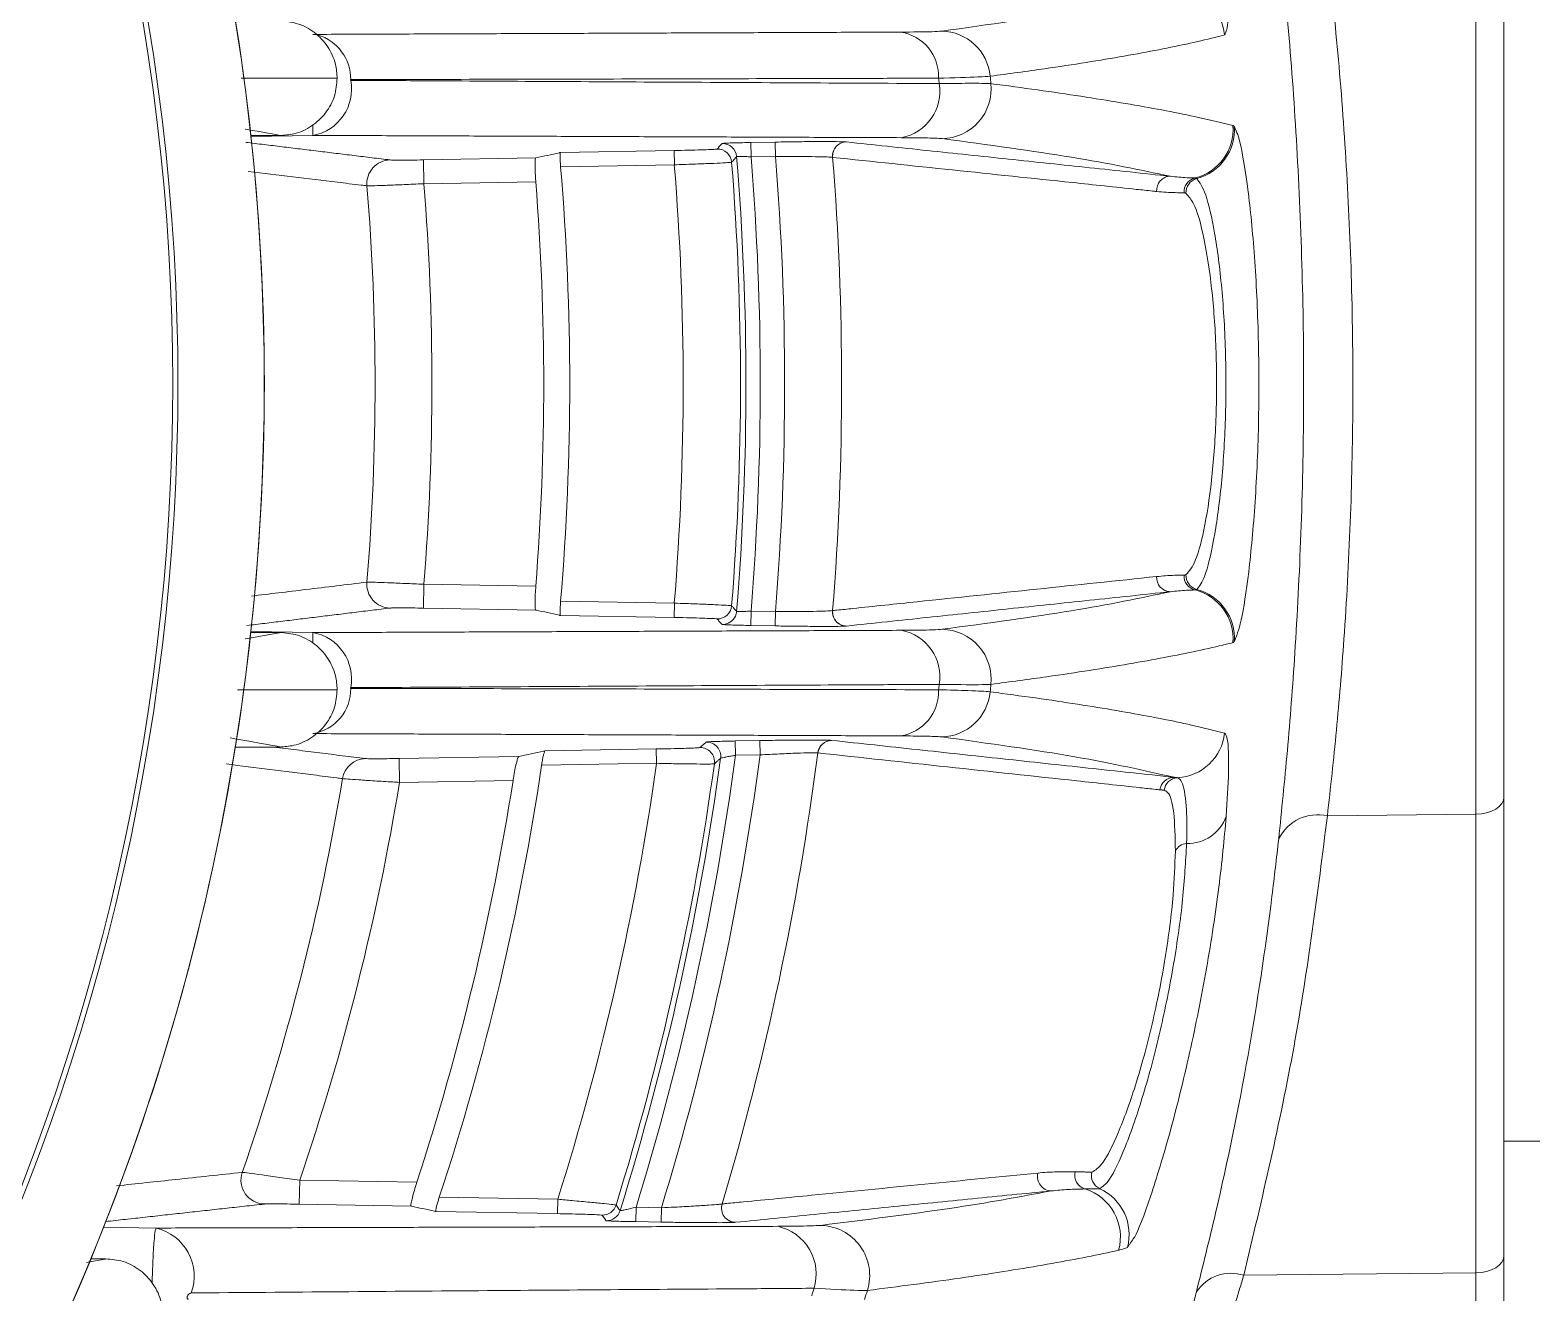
# Model space of a CAD drawing. Extents: x 11 to 120, y 2 to 94.
# Drawn here: x 116.169 to 117.741, y 39.568 to 40.889 of the extents above; entities that cross this region are included whole.
import ezdxf

# ---------------------------------------------------------------- set-up
doc = ezdxf.new("R2010")
doc.units = 0
doc.header["$MEASUREMENT"] = 0
doc.linetypes.add('SLD-Solid', pattern=[0])
doc.layers.add('OBJECT', color=7, linetype='CONTINUOUS')

msp = doc.modelspace()

# ---------------------------------------------------------------- linework, layer by layer
at = {"layer": 'OBJECT', "color": 7, "linetype": 'SLD-Solid', "lineweight": 15}
for p, q in [((117.7116, 48.6989), (117.7116, 40.8774)), ((117.6821, 40.0686), (117.6821, 40.9692)), ((117.7116, 40.8774), (117.7116, 40.1604)), ((116.4002, 40.7789), (116.4305, 40.7789)), ((116.4652, 40.7791), (116.4003, 40.778)), ((116.9234, 40.7716), (116.9489, 40.7721)), ((116.9492, 40.7571), (116.9489, 40.7721)), ((116.7243, 40.7612), (116.8431, 40.7633)), ((116.8434, 40.7483), (116.8431, 40.7633)), ((116.9236, 40.7567), (116.9234, 40.7716)), ((116.9492, 40.7571), (116.9236, 40.7567)), ((117.009, 40.7561), (117.009, 40.7561)), ((116.5808, 40.7534), (116.6985, 40.7555)), ((116.5812, 40.7285), (116.5808, 40.7534)), ((116.8434, 40.7483), (116.7243, 40.7462)), ((116.6984, 40.7305), (116.5812, 40.7285)), ((116.5812, 40.3094), (116.5808, 40.2844)), ((116.5812, 40.3094), (116.6984, 40.3073)), ((116.7243, 40.2916), (116.8434, 40.2895)), ((116.8431, 40.2745), (116.8434, 40.2895)), ((116.6985, 40.2823), (116.5808, 40.2844)), ((116.8431, 40.2745), (116.7243, 40.2766)), ((116.9234, 40.2662), (116.9236, 40.2812)), ((116.9236, 40.2812), (116.9492, 40.2807)), ((116.9489, 40.2657), (116.9492, 40.2807)), ((117.009, 40.2817), (117.009, 40.2817)), ((116.4001, 40.2589), (116.4305, 40.2589)), ((116.4652, 40.2587), (116.4002, 40.2598)), ((116.9489, 40.2657), (116.9234, 40.2662)), ((117.7116, 40.1604), (117.7116, 39.7263)), ((116.9071, 40.1453), (116.9329, 40.1457)), ((116.9074, 40.1303), (116.9071, 40.1453)), ((116.9331, 40.1307), (116.9329, 40.1457)), ((116.384, 40.1389), (116.4305, 40.1389)), ((116.5554, 40.1269), (116.6806, 40.1291)), ((116.7079, 40.1348), (116.8245, 40.1369)), ((116.8248, 40.1219), (116.8245, 40.1369)), ((116.9331, 40.1307), (116.9074, 40.1303)), ((116.9935, 40.1328), (116.9935, 40.1328)), ((116.5558, 40.1019), (116.5554, 40.1269)), ((116.8248, 40.1219), (116.7044, 40.1198)), ((116.6746, 40.104), (116.5558, 40.1019)), ((117.5268, 40.067), (117.6821, 40.0686)), ((117.6821, 39.5886), (117.6821, 40.0686)), ((117.7116, 39.7263), (117.8996, 39.7263)), ((117.7116, 39.7263), (117.7116, 39.51)), ((116.4513, 39.6855), (116.4509, 39.6605)), ((116.4513, 39.6855), (116.574, 39.6834)), ((116.568, 39.6585), (116.4509, 39.6605)), ((116.5974, 39.6677), (116.7215, 39.6656)), ((116.7212, 39.6506), (116.7215, 39.6656)), ((116.8031, 39.6422), (116.8033, 39.6572)), ((116.8033, 39.6572), (116.8299, 39.6567)), ((116.8296, 39.6417), (116.8299, 39.6567)), ((116.8933, 39.6608), (116.8933, 39.6607)), ((116.7212, 39.6506), (116.5938, 39.6528)), ((116.8296, 39.6417), (116.8031, 39.6422)), ((116.3011, 39.6355), (116.2462, 39.6364)), ((116.2328, 39.6033), (116.2481, 39.6033)), ((117.4393, 39.5861), (117.6821, 39.5886)), ((117.6821, 39.4684), (117.6821, 39.5886))]:
    msp.add_line(p, q, dxfattribs=at)
at = {"layer": 'OBJECT', "color": 7, "linetype": 'SLD-Solid', "lineweight": 15, "flags": 128}
for points in [[(116.3941, 40.7857), (116.4001, 40.7847), (116.4109, 40.7828), (116.418, 40.7815), (116.4226, 40.7806), (116.4256, 40.7801), (116.4276, 40.7797), (116.4288, 40.7794), (116.4296, 40.7792), (116.4301, 40.7791), (116.4304, 40.7791), (116.4305, 40.779), (116.4306, 40.779), (116.4307, 40.7789), (116.4307, 40.7789), (116.4307, 40.7789), (116.4307, 40.7789), (116.4307, 40.7789), (116.4306, 40.7789), (116.4306, 40.7789), (116.4306, 40.7789), (116.4306, 40.7789), (116.4306, 40.7789), (116.4306, 40.7789), (116.4305, 40.7789), (116.4305, 40.7789), (116.4305, 40.7789), (116.4305, 40.7789)], [(116.9073, 40.276), (116.9081, 40.2782), (116.9086, 40.281)], [(116.3941, 40.2521), (116.4047, 40.2539), (116.414, 40.2556), (116.42, 40.2567), (116.4239, 40.2574), (116.4265, 40.2579), (116.4281, 40.2582), (116.4291, 40.2585), (116.4298, 40.2586), (116.4302, 40.2587), (116.4304, 40.2588), (116.4306, 40.2588), (116.4306, 40.2588), (116.4307, 40.2589), (116.4307, 40.2589), (116.4307, 40.2589), (116.4307, 40.2589), (116.4306, 40.2589), (116.4306, 40.2589), (116.4306, 40.2589), (116.4306, 40.2589), (116.4306, 40.2589), (116.4306, 40.2589), (116.4306, 40.2589), (116.4305, 40.2589), (116.4305, 40.2589), (116.4305, 40.2589), (116.4305, 40.2589)], [(116.3786, 40.1484), (116.3835, 40.1476), (116.4001, 40.1447), (116.4109, 40.1428), (116.418, 40.1415), (116.4226, 40.1406), (116.4256, 40.1401), (116.4276, 40.1397), (116.4288, 40.1394), (116.4296, 40.1392), (116.4301, 40.1391), (116.4304, 40.1391), (116.4305, 40.139), (116.4306, 40.139), (116.4307, 40.1389), (116.4307, 40.1389), (116.4307, 40.1389), (116.4307, 40.1389), (116.4307, 40.1389), (116.4306, 40.1389), (116.4306, 40.1389), (116.4306, 40.1389), (116.4306, 40.1389), (116.4306, 40.1389), (116.4306, 40.1389), (116.4305, 40.1389), (116.4305, 40.1389), (116.4305, 40.1389), (116.4305, 40.1389)], [(117.7116, 40.0866), (117.711, 40.0831), (117.7094, 40.0798), (117.7067, 40.0767), (117.703, 40.074), (117.6985, 40.0717), (117.6934, 40.0701), (117.6879, 40.069), (117.6821, 40.0686)], [(116.2281, 39.5994), (116.2315, 39.6), (116.2375, 39.6011), (116.2415, 39.6018), (116.244, 39.6023), (116.2456, 39.6026), (116.2467, 39.6028), (116.2473, 39.603), (116.2477, 39.6031), (116.248, 39.6032), (116.2481, 39.6032), (116.2482, 39.6032), (116.2482, 39.6032), (116.2482, 39.6033), (116.2482, 39.6033), (116.2482, 39.6033), (116.2482, 39.6033), (116.2482, 39.6033), (116.2482, 39.6033), (116.2481, 39.6033), (116.2481, 39.6033), (116.2481, 39.6033), (116.2481, 39.6033), (116.2481, 39.6033), (116.2481, 39.6033), (116.2481, 39.6033), (116.2481, 39.6033)], [(117.7116, 39.6066), (117.711, 39.6031), (117.7094, 39.5998), (117.7067, 39.5967), (117.703, 39.594), (117.6985, 39.5917), (117.6934, 39.5901), (117.6879, 39.589), (117.6821, 39.5886)]]:
    msp.add_lwpolyline(points, dxfattribs=at)
at = {"layer": 'OBJECT', "color": 7, "linetype": 'SLD-Solid', "lineweight": 15}
for centre, radius, start, end in [((114.0111, 40.5194), 2.3074, 332.557, 27.443), ((114.0111, 40.5194), 2.3128, 332.557, 27.443), ((114.0111, 40.5194), 2.4031, 333.8964, 26.1036), ((114.0111, 40.5194), 2.4032, 0, 26.1036), ((117.367, 40.8786), 0.0525, 6.1134, 86.8307), ((116.4565, 40.838), 0.0482, 359.3553, 73.7482), ((117.0728, 40.8407), 0.0471, 357.8395, 80.9475), ((117.1218, 40.8359), 0.0524, 5.6748, 88.6971), ((116.4561, 40.8277), 0.0495, 280.6002, 10.4822), ((114.0116, 40.5189), 3.1248, 5.7738, 5.8783), ((114.0116, 40.5189), 3.1787, 5.6762, 5.8165), ((117.072, 40.8251), 0.0492, 280.3884, 9.5394), ((117.1225, 40.8281), 0.0525, 271.3644, 5.6755), ((117.3756, 40.7855), 0.0525, 283.7619, 4.4777), ((117.3768, 40.7849), 0.0527, 284.522, 4.0618), ((117.0239, 40.7573), 0.015, 91.3588, 184.5387), ((117.024, 40.7573), 0.015, 91.4652, 184.5742), ((116.8884, 40.7498), 0.015, 4.6083, 90.9812), ((116.8936, 40.7556), 0.015, 4.7142, 90.9813), ((114.0116, 40.5189), 2.9067, 355.3046, 4.6954), ((114.0116, 40.5189), 2.9217, 355.3325, 4.6675), ((114.0116, 40.5189), 2.9472, 355.3642, 4.6358), ((114.0116, 40.5189), 3.0068, 355.4759, 4.5241), ((114.0116, 40.5189), 3.0068, 355.4759, 4.5241), ((116.5465, 40.7284), 0.025, 91.3766, 184.7414), ((114.0116, 40.5189), 2.7223, 355.2106, 4.7894), ((114.0116, 40.5189), 2.841, 355.3693, 4.6307), ((114.0116, 40.5189), 2.901, 355.4106, 4.5894), ((114.0116, 40.5189), 2.5186, 355.2757, 4.7243), ((114.0116, 40.5189), 2.5781, 355.3379, 4.6621), ((114.0116, 40.5189), 2.6951, 355.497, 4.503), ((117.363, 40.7214), 0.015, 91.4565, 183.5251), ((117.3918, 40.7199), 0.015, 104.086, 183.5493), ((117.3939, 40.7193), 0.0151, 105.171, 182.8184), ((114.0111, 40.5194), 2.4032, 333.8964, 0), ((117.363, 40.3165), 0.015, 176.4749, 268.5435), ((117.3918, 40.3179), 0.015, 176.4507, 255.914), ((117.3939, 40.3185), 0.0151, 177.1816, 254.829), ((116.5465, 40.3094), 0.025, 175.2586, 268.6234), ((117.3756, 40.2523), 0.0525, 355.5223, 76.2381), ((117.3768, 40.2529), 0.0527, 355.9382, 75.478), ((116.8884, 40.288), 0.015, 269.0188, 355.3917), ((116.8936, 40.2822), 0.015, 269.0192, 335.4486), ((117.0239, 40.2805), 0.015, 175.4613, 268.6412), ((117.024, 40.2805), 0.015, 175.4258, 268.5348), ((116.4561, 40.2101), 0.0495, 349.5178, 79.3998), ((117.072, 40.2127), 0.0492, 350.4606, 79.6116), ((117.1225, 40.2097), 0.0525, 354.3245, 88.6356), ((116.4579, 40.1993), 0.0468, 278.9257, 1.2808), ((117.0728, 40.1971), 0.0471, 279.0525, 2.1605), ((114.0116, 40.5189), 3.1248, 354.1217, 354.2262), ((117.1218, 40.2019), 0.0524, 271.3029, 354.3252), ((114.0116, 40.5189), 3.1787, 354.1835, 354.3238), ((116.8769, 40.1292), 0.015, 352.2806, 90.9753), ((117.0083, 40.1309), 0.015, 91.2977, 172.7845), ((117.0083, 40.1309), 0.0149, 91.3839, 172.873), ((117.367, 40.1592), 0.0525, 273.1693, 353.8866), ((114.0116, 40.5189), 2.9217, 342.8461, 352.3564), ((114.0116, 40.5189), 2.9472, 342.9894, 352.4317), ((116.8704, 40.1234), 0.015, 352.1489, 90.9752), ((114.0116, 40.5189), 3.0068, 343.4169, 352.6223), ((114.0116, 40.5189), 3.0068, 343.4169, 352.6223), ((116.5207, 40.1019), 0.0249, 91.3024, 170.7644), ((114.0116, 40.5189), 2.7223, 341.7801, 351.5688), ((114.0116, 40.5189), 2.841, 342.521, 351.9665), ((114.0116, 40.5189), 2.901, 342.7691, 352.124), ((114.0116, 40.5189), 2.9067, 342.6845, 352.2558), ((114.0116, 40.5189), 2.5186, 340.8757, 350.5623), ((114.0116, 40.5189), 2.5781, 341.1408, 350.6923), ((114.0116, 40.5189), 2.6951, 341.9404, 351.1444), ((117.3663, 40.0923), 0.0149, 91.3846, 173.0009), ((117.3708, 40.0919), 0.0149, 93.4369, 173.016), ((117.3803, 40.0812), 0.0433, 268.8437, 339.7683), ((117.5167, 40.0224), 0.0457, 77.2302, 153.7643), ((114.0116, 40.5189), 5.0469, 275.1971, 354.7076), ((117.38, 40.0245), 0.0134, 92.1852, 155.9316), ((114.0116, 40.5189), 4.9469, 275.8814, 354.1042), ((114.0116, 40.5189), 4.8857, 276.0436, 353.9454), ((114.0116, 40.5189), 4.6263, 276.797, 353.2042), ((114.0116, 40.5189), 4.4142, 277.4822, 352.5206), ((116.4148, 39.6857), 0.025, 161.0723, 268.4988), ((117.2384, 39.6893), 0.015, 165.7124, 268.4368), ((117.2774, 39.6908), 0.015, 165.8108, 252.6806), ((117.2948, 39.6904), 0.015, 165.9491, 245.0888), ((117.2576, 39.6261), 0.0526, 344.7379, 73.054), ((117.2667, 39.6288), 0.0526, 344.8981, 65.534), ((116.7681, 39.664), 0.015, 269.0143, 342.7547), ((116.9077, 39.6565), 0.015, 163.5684, 268.547), ((116.9077, 39.6565), 0.015, 163.5905, 268.4103), ((116.7723, 39.6582), 0.015, 269.0143, 342.67), ((116.289, 39.585), 0.0519, 340.3626, 76.5936), ((116.9406, 39.5873), 0.0512, 343.094, 77.6075), ((116.9953, 39.5858), 0.0525, 342.7989, 88.5417), ((117.4258, 39.5451), 0.0431, 71.6789, 146.7533), ((114.0116, 40.5189), 3.1248, 342.2171, 342.3692), ((114.0116, 40.5189), 3.1787, 342.4546, 342.636)]:
    msp.add_arc(centre, radius, start, end, dxfattribs=at)
for points, knots in [([(117.4758, 40.0426), (117.4789, 40.0729), (117.4852, 40.1341), (117.4935, 40.2417), (117.4997, 40.3629), (117.5026, 40.4947), (117.5012, 40.629), (117.4958, 40.759), (117.4871, 40.8842), (117.4796, 40.9579), (117.4758, 40.9952)], [0, 0, 0, 0, 0.108372, 0.21893, 0.346274, 0.477382, 0.605942, 0.738418, 0.867317, 1, 1, 1, 1]), ([(117.4209, 40.9716), (117.4215, 40.9625), (117.4236, 40.9324), (117.4239, 40.8945), (117.4208, 40.8876), (117.4192, 40.8842)], [0, 0, 0, 0, 0.177217, 0.589279, 1, 1, 1, 1]), ([(117.5268, 40.9708), (117.5306, 40.9364), (117.5382, 40.8665), (117.5471, 40.749), (117.5527, 40.6246), (117.5541, 40.4984), (117.5513, 40.3721), (117.545, 40.2578), (117.5365, 40.1545), (117.5301, 40.0963), (117.5268, 40.067)], [0, 0, 0, 0, 0.128803, 0.261303, 0.390067, 0.522654, 0.650153, 0.78136, 0.889597, 1, 1, 1, 1]), ([(117.123, 40.8882), (117.1724, 40.8951), (117.2711, 40.9089), (117.3344, 40.9233), (117.366, 40.9305)], [0, 0, 0, 0, 0.499822, 1, 1, 1, 1]), ([(116.4305, 40.8989), (116.4368, 40.8983), (116.4497, 40.8972), (116.4675, 40.8875), (116.4814, 40.8727), (116.4893, 40.8555), (116.4902, 40.8438), (116.4905, 40.8389)], [0, 0, 0, 0, 0.19834, 0.412972, 0.627088, 0.843128, 1, 1, 1, 1]), ([(117.0803, 40.8872), (117.0928, 40.8873), (117.1139, 40.8875), (117.1204, 40.888), (117.123, 40.8882)], [0, 0, 0, 0, 0.595857, 1, 1, 1, 1]), ([(117.4192, 40.8842), (117.417, 40.8836), (117.4057, 40.8807), (117.3739, 40.8733), (117.3162, 40.862), (117.2446, 40.8506), (117.1933, 40.8436), (117.174, 40.841)], [0, 0, 0, 0, 0.038714, 0.19357, 0.503334, 0.813098, 1, 1, 1, 1]), ([(116.4905, 40.8389), (116.49, 40.8327), (116.4888, 40.8197), (116.4792, 40.802), (116.4643, 40.788), (116.4471, 40.7801), (116.4354, 40.7793), (116.4305, 40.7789)], [0, 0, 0, 0, 0.19834, 0.412972, 0.627088, 0.843128, 1, 1, 1, 1]), ([(116.5047, 40.8375), (116.5047, 40.8375), (116.5046, 40.8375), (116.5046, 40.8375), (116.5045, 40.8374), (116.5045, 40.8374), (116.5045, 40.8373), (116.5044, 40.8372), (116.5045, 40.8371), (116.5045, 40.837), (116.5046, 40.8368), (116.5047, 40.8368), (116.5048, 40.8367), (116.5048, 40.8367)], [0, 0, 0, 0, 0.057544, 0.181946, 0.187743, 0.289765, 0.363759, 0.437966, 0.522194, 0.605856, 0.707241, 0.86305, 1, 1, 1, 1]), ([(117.1199, 40.8389), (117.0978, 40.8389), (116.9874, 40.8386), (116.7824, 40.8381), (116.5993, 40.8377), (116.5047, 40.8375)], [0, 0, 0, 0, 0.10781, 0.539052, 1, 1, 1, 1]), ([(116.5048, 40.8367), (116.5269, 40.8366), (116.6376, 40.8359), (116.8429, 40.8348), (117.0259, 40.8338), (117.1205, 40.8333)], [0, 0, 0, 0, 0.107776, 0.53888, 1, 1, 1, 1]), ([(117.174, 40.841), (117.1706, 40.8408), (117.1624, 40.8401), (117.1358, 40.8394), (117.1199, 40.8389)], [0, 0, 0, 0, 0.404221, 1, 1, 1, 1]), ([(117.1205, 40.8333), (117.1316, 40.8334), (117.1592, 40.8338), (117.1689, 40.8335), (117.1747, 40.8333)], [0, 0, 0, 0, 0.401221, 1, 1, 1, 1]), ([(117.1747, 40.8333), (117.1789, 40.8327), (117.1999, 40.83), (117.2517, 40.8228), (117.3227, 40.8117), (117.3851, 40.7998), (117.4163, 40.7924), (117.428, 40.7896)], [0, 0, 0, 0, 0.038703, 0.193516, 0.503195, 0.812873, 1, 1, 1, 1]), ([(116.4652, 40.7791), (116.4652, 40.7798), (116.4651, 40.781), (116.4651, 40.7876), (116.4651, 40.7902)], [0, 0, 0, 0, 0.612879, 1, 1, 1, 1]), ([(117.4293, 40.7886), (117.4312, 40.7845), (117.4354, 40.7752), (117.4433, 40.7295), (117.4506, 40.6595), (117.455, 40.5736), (117.4555, 40.4815), (117.4516, 40.393), (117.4447, 40.3193), (117.4364, 40.266), (117.4317, 40.2548), (117.4293, 40.2492)], [0, 0, 0, 0, 0.092377, 0.205904, 0.319098, 0.43222, 0.545967, 0.660462, 0.7748, 0.887588, 1, 1, 1, 1]), ([(116.9489, 40.7721), (116.9574, 40.7722), (116.9743, 40.7725), (116.9968, 40.7727), (117.0139, 40.7726), (117.0216, 40.7724), (117.0232, 40.7723), (117.0236, 40.7722)], [0, 0, 0, 0, 0.232898, 0.465798, 0.69863, 0.931112, 1, 1, 1, 1]), ([(117.1238, 40.7757), (117.1192, 40.776), (117.1114, 40.7765), (117.0896, 40.7766), (117.0808, 40.7767)], [0, 0, 0, 0, 0.598696, 1, 1, 1, 1]), ([(117.3626, 40.7363), (117.3306, 40.743), (117.2666, 40.7564), (117.1714, 40.7692), (117.1238, 40.7757)], [0, 0, 0, 0, 0.499844, 1, 1, 1, 1]), ([(116.7243, 40.7612), (116.7239, 40.7611), (116.7153, 40.7592), (116.7067, 40.7573), (116.6985, 40.7555)], [0, 0, 0, 0, 0.049073, 1, 1, 1, 1]), ([(116.7243, 40.7462), (116.7242, 40.7479), (116.724, 40.7512), (116.7238, 40.7557), (116.7238, 40.7591), (116.724, 40.7609), (116.7243, 40.7611), (116.7243, 40.7612)], [0, 0, 0, 0, 0.216296, 0.432617, 0.64838, 0.864065, 1, 1, 1, 1]), ([(116.8431, 40.7633), (116.8482, 40.7634), (116.8583, 40.7636), (116.8718, 40.7639), (116.882, 40.7643), (116.8873, 40.7646), (116.8879, 40.7648), (116.8881, 40.7648)], [0, 0, 0, 0, 0.217507, 0.435026, 0.652226, 0.868995, 1, 1, 1, 1]), ([(116.8934, 40.7706), (116.8937, 40.7707), (116.8945, 40.7708), (116.8998, 40.7711), (116.9075, 40.7713), (116.9159, 40.7715), (116.9213, 40.7716), (116.9234, 40.7716)], [0, 0, 0, 0, 0.216485, 0.432969, 0.649519, 0.86642, 1, 1, 1, 1]), ([(116.9086, 40.7568), (116.9084, 40.7567), (116.9076, 40.7558), (116.9059, 40.7538), (116.9043, 40.7521), (116.9033, 40.751)], [0, 0, 0, 0, 0.091911, 0.459555, 1, 1, 1, 1]), ([(116.9236, 40.7567), (116.9226, 40.7567), (116.9199, 40.7568), (116.9157, 40.757), (116.9118, 40.757), (116.9091, 40.757), (116.9088, 40.7569), (116.9086, 40.7568)], [0, 0, 0, 0, 0.134044, 0.351384, 0.567902, 0.783994, 1, 1, 1, 1]), ([(117.009, 40.7561), (117.0087, 40.7561), (117.0074, 40.7563), (117.0012, 40.7566), (116.9876, 40.7569), (116.9695, 40.7571), (116.9559, 40.7571), (116.9492, 40.7571)], [0, 0, 0, 0, 0.068844, 0.301232, 0.534058, 0.76702, 1, 1, 1, 1]), ([(117.3481, 40.7204), (117.3467, 40.7206), (117.3397, 40.7213), (117.3103, 40.7244), (117.1988, 40.7362), (117.0927, 40.7473), (117.009, 40.7561)], [0, 0, 0, 0, 0.012391, 0.061957, 0.260221, 1, 1, 1, 1]), ([(116.5216, 40.7263), (116.5196, 40.7266), (116.5093, 40.7278), (116.4679, 40.7328), (116.4286, 40.7376), (116.3975, 40.7413)], [0, 0, 0, 0, 0.049777, 0.248885, 1, 1, 1, 1]), ([(116.5459, 40.7534), (116.5468, 40.7533), (116.5485, 40.7532), (116.5558, 40.7532), (116.5656, 40.7532), (116.5745, 40.7533), (116.5796, 40.7534), (116.5808, 40.7534)], [0, 0, 0, 0, 0.23251, 0.465005, 0.697874, 0.93118, 1, 1, 1, 1]), ([(116.6985, 40.7555), (116.6983, 40.7552), (116.6978, 40.7545), (116.6976, 40.7501), (116.6976, 40.7437), (116.698, 40.7367), (116.6983, 40.7322), (116.6984, 40.7305)], [0, 0, 0, 0, 0.216943, 0.433921, 0.650102, 0.865822, 1, 1, 1, 1]), ([(116.9033, 40.751), (116.903, 40.751), (116.9022, 40.7508), (116.8952, 40.7503), (116.8816, 40.7497), (116.8636, 40.749), (116.8501, 40.7485), (116.8434, 40.7483)], [0, 0, 0, 0, 0.131043, 0.347877, 0.565108, 0.782592, 1, 1, 1, 1]), ([(116.5812, 40.7285), (116.5792, 40.7284), (116.5705, 40.728), (116.5553, 40.7274), (116.5385, 40.7267), (116.5261, 40.7263), (116.5231, 40.7263), (116.5216, 40.7263)], [0, 0, 0, 0, 0.068797, 0.302007, 0.534814, 0.767343, 1, 1, 1, 1]), ([(117.3626, 40.7363), (117.3656, 40.736), (117.3741, 40.735), (117.3826, 40.7347), (117.3881, 40.7345)], [0, 0, 0, 0, 0.346407, 1, 1, 1, 1]), ([(117.39, 40.7339), (117.3931, 40.7297), (117.3994, 40.7214), (117.4091, 40.6795), (117.4168, 40.621), (117.4209, 40.5506), (117.4206, 40.4772), (117.416, 40.4088), (117.408, 40.3528), (117.3987, 40.3148), (117.3928, 40.3074), (117.39, 40.3039)], [0, 0, 0, 0, 0.112903, 0.225922, 0.339461, 0.452247, 0.563693, 0.674533, 0.786074, 0.898937, 1, 1, 1, 1]), ([(117.3768, 40.719), (117.3706, 40.7191), (117.361, 40.7192), (117.3514, 40.7201), (117.3481, 40.7204)], [0, 0, 0, 0, 0.653616, 1, 1, 1, 1]), ([(117.3788, 40.3193), (117.3822, 40.323), (117.3889, 40.3305), (117.399, 40.3692), (117.4069, 40.4234), (117.4112, 40.4888), (117.4109, 40.5569), (117.4062, 40.6205), (117.3982, 40.6724), (117.3887, 40.7073), (117.3827, 40.7139), (117.3799, 40.7169)], [0, 0, 0, 0, 0.114394, 0.228892, 0.343583, 0.457148, 0.569123, 0.680467, 0.792716, 0.906647, 1, 1, 1, 1]), ([(117.009, 40.2817), (117.0104, 40.2819), (117.0175, 40.2826), (117.0469, 40.2857), (117.1586, 40.2974), (117.2645, 40.3086), (117.3481, 40.3174)], [0, 0, 0, 0, 0.012391, 0.061957, 0.260221, 1, 1, 1, 1]), ([(117.3481, 40.3174), (117.3543, 40.3179), (117.364, 40.3188), (117.3735, 40.3188), (117.3768, 40.3188)], [0, 0, 0, 0, 0.653613, 1, 1, 1, 1]), ([(116.4007, 40.2969), (116.4198, 40.2992), (116.4601, 40.304), (116.5003, 40.3089), (116.5216, 40.3115)], [0, 0, 0, 0, 0.471417, 1, 1, 1, 1]), ([(116.5216, 40.3115), (116.5219, 40.3115), (116.5232, 40.3115), (116.5293, 40.3114), (116.5429, 40.3109), (116.5609, 40.3102), (116.5744, 40.3096), (116.5812, 40.3094)], [0, 0, 0, 0, 0.066685, 0.299847, 0.533257, 0.766635, 1, 1, 1, 1]), ([(116.6984, 40.3073), (116.6982, 40.3045), (116.6978, 40.2989), (116.6976, 40.2914), (116.6976, 40.2858), (116.698, 40.2828), (116.6983, 40.2824), (116.6985, 40.2823)], [0, 0, 0, 0, 0.216322, 0.432667, 0.648513, 0.864294, 1, 1, 1, 1]), ([(117.1238, 40.2622), (117.1714, 40.2686), (117.2666, 40.2814), (117.3306, 40.2948), (117.3626, 40.3015)], [0, 0, 0, 0, 0.499843, 1, 1, 1, 1]), ([(117.3881, 40.3033), (117.3852, 40.3033), (117.3768, 40.303), (117.3682, 40.3021), (117.3626, 40.3015)], [0, 0, 0, 0, 0.346361, 1, 1, 1, 1]), ([(116.5808, 40.2844), (116.5768, 40.2844), (116.5689, 40.2845), (116.5584, 40.2846), (116.5504, 40.2846), (116.5469, 40.2845), (116.5461, 40.2844), (116.5459, 40.2844)], [0, 0, 0, 0, 0.233457, 0.466914, 0.700322, 0.933368, 1, 1, 1, 1]), ([(116.7243, 40.2766), (116.7242, 40.2768), (116.724, 40.2772), (116.7238, 40.2799), (116.7238, 40.2837), (116.7241, 40.2879), (116.7243, 40.2906), (116.7243, 40.2916)], [0, 0, 0, 0, 0.21689, 0.433816, 0.64992, 0.865541, 1, 1, 1, 1]), ([(116.8434, 40.2895), (116.8475, 40.2894), (116.8583, 40.289), (116.875, 40.2884), (116.8904, 40.2877), (116.901, 40.2871), (116.9026, 40.2869), (116.9033, 40.2868)], [0, 0, 0, 0, 0.133434, 0.35027, 0.566848, 0.783418, 1, 1, 1, 1]), ([(116.9033, 40.2868), (116.9035, 40.2866), (116.9043, 40.2857), (116.906, 40.2838), (116.9076, 40.282), (116.9086, 40.281)], [0, 0, 0, 0, 0.091911, 0.459555, 1, 1, 1, 1]), ([(116.6985, 40.2823), (116.7067, 40.2805), (116.7153, 40.2786), (116.7239, 40.2767), (116.7243, 40.2766)], [0, 0, 0, 0, 0.950927, 1, 1, 1, 1]), ([(116.8881, 40.273), (116.8875, 40.2731), (116.8864, 40.2733), (116.8784, 40.2736), (116.8669, 40.274), (116.8543, 40.2743), (116.8462, 40.2745), (116.8431, 40.2745)], [0, 0, 0, 0, 0.216516, 0.43303, 0.649602, 0.866499, 1, 1, 1, 1]), ([(116.9086, 40.281), (116.9086, 40.2809), (116.9088, 40.2808), (116.9106, 40.2808), (116.914, 40.2808), (116.9185, 40.2809), (116.9219, 40.2811), (116.9236, 40.2812)], [0, 0, 0, 0, 0.130678, 0.346975, 0.563993, 0.781785, 1, 1, 1, 1]), ([(116.9492, 40.2807), (116.9534, 40.2807), (116.9644, 40.2807), (116.9812, 40.2808), (116.9966, 40.2811), (117.006, 40.2814), (117.0081, 40.2816), (117.009, 40.2817)], [0, 0, 0, 0, 0.146185, 0.378751, 0.610816, 0.842364, 1, 1, 1, 1]), ([(116.4305, 40.2589), (116.4368, 40.2583), (116.4497, 40.2572), (116.4675, 40.2475), (116.4814, 40.2327), (116.4893, 40.2155), (116.4902, 40.2038), (116.4905, 40.1989)], [0, 0, 0, 0, 0.19834, 0.412972, 0.627088, 0.843128, 1, 1, 1, 1]), ([(116.465, 40.2476), (116.465, 40.2477), (116.4651, 40.2523), (116.4651, 40.2568), (116.4652, 40.2581), (116.4652, 40.2587)], [0, 0, 0, 0, 0.016327, 0.551213, 1, 1, 1, 1]), ([(116.9234, 40.2662), (116.92, 40.2662), (116.9132, 40.2664), (116.9042, 40.2666), (116.8974, 40.2669), (116.8939, 40.2671), (116.8935, 40.2672), (116.8934, 40.2672)], [0, 0, 0, 0, 0.217525, 0.435063, 0.652281, 0.869045, 1, 1, 1, 1]), ([(117.0236, 40.2656), (117.0225, 40.2655), (117.0199, 40.2653), (117.0082, 40.2651), (116.9889, 40.2652), (116.9679, 40.2654), (116.9542, 40.2656), (116.9489, 40.2657)], [0, 0, 0, 0, 0.157726, 0.389335, 0.621376, 0.853864, 1, 1, 1, 1]), ([(117.0808, 40.2611), (117.0934, 40.2612), (117.1145, 40.2614), (117.1211, 40.2619), (117.1238, 40.2622)], [0, 0, 0, 0, 0.598724, 1, 1, 1, 1]), ([(117.428, 40.2482), (117.4257, 40.2476), (117.4139, 40.2447), (117.3808, 40.2372), (117.3211, 40.2259), (117.2473, 40.2142), (117.1946, 40.2072), (117.1747, 40.2045)], [0, 0, 0, 0, 0.038703, 0.193516, 0.503195, 0.812873, 1, 1, 1, 1]), ([(116.4905, 40.1989), (116.49, 40.1927), (116.4888, 40.1797), (116.4792, 40.162), (116.4643, 40.148), (116.4471, 40.1401), (116.4354, 40.1393), (116.4305, 40.1389)], [0, 0, 0, 0, 0.19834, 0.412972, 0.627088, 0.843128, 1, 1, 1, 1]), ([(116.5048, 40.2011), (116.5048, 40.2011), (116.5047, 40.2011), (116.5046, 40.201), (116.5045, 40.2009), (116.5045, 40.2008), (116.5044, 40.2007), (116.5044, 40.2006), (116.5045, 40.2005), (116.5045, 40.2004), (116.5046, 40.2003), (116.5047, 40.2003), (116.5047, 40.2003)], [0, 0, 0, 0, 0.102542, 0.238797, 0.342487, 0.423099, 0.496347, 0.573125, 0.662854, 0.751501, 0.862396, 1, 1, 1, 1]), ([(116.5047, 40.2003), (116.5268, 40.2003), (116.6375, 40.2001), (116.8426, 40.1996), (117.0255, 40.1991), (117.1199, 40.1989)], [0, 0, 0, 0, 0.10781, 0.539052, 1, 1, 1, 1]), ([(117.1205, 40.2045), (117.0984, 40.2044), (116.9879, 40.2038), (116.7827, 40.2027), (116.5995, 40.2016), (116.5048, 40.2011)], [0, 0, 0, 0, 0.107776, 0.53888, 1, 1, 1, 1]), ([(117.1199, 40.1989), (117.1311, 40.1986), (117.1586, 40.1979), (117.1682, 40.1972), (117.174, 40.1968)], [0, 0, 0, 0, 0.404079, 1, 1, 1, 1]), ([(117.1747, 40.2045), (117.1714, 40.2044), (117.1631, 40.204), (117.1364, 40.2043), (117.1205, 40.2045)], [0, 0, 0, 0, 0.401355, 1, 1, 1, 1]), ([(117.174, 40.1968), (117.178, 40.1962), (117.1984, 40.1935), (117.2489, 40.1865), (117.3178, 40.1755), (117.3781, 40.1638), (117.408, 40.1564), (117.4192, 40.1536)], [0, 0, 0, 0, 0.038714, 0.19357, 0.503334, 0.813098, 1, 1, 1, 1]), ([(116.8767, 40.1442), (116.8771, 40.1443), (116.8779, 40.1444), (116.8832, 40.1447), (116.891, 40.1449), (116.8994, 40.1451), (116.905, 40.1452), (116.9071, 40.1453)], [0, 0, 0, 0, 0.214327, 0.428599, 0.644336, 0.862554, 1, 1, 1, 1]), ([(116.9329, 40.1457), (116.9414, 40.1459), (116.9586, 40.1461), (116.9814, 40.1463), (116.9985, 40.1463), (117.0061, 40.1461), (117.0076, 40.1459), (117.008, 40.1459)], [0, 0, 0, 0, 0.235161, 0.470381, 0.704015, 0.935103, 1, 1, 1, 1]), ([(117.123, 40.1496), (117.1185, 40.1499), (117.1109, 40.1504), (117.0891, 40.1505), (117.0803, 40.1506)], [0, 0, 0, 0, 0.595826, 1, 1, 1, 1]), ([(117.366, 40.1073), (117.3344, 40.1145), (117.2712, 40.1289), (117.1724, 40.1427), (117.123, 40.1496)], [0, 0, 0, 0, 0.499822, 1, 1, 1, 1]), ([(117.4192, 40.1536), (117.4203, 40.1521), (117.4229, 40.1482), (117.4242, 40.1195), (117.4219, 40.0827), (117.4209, 40.0662)], [0, 0, 0, 0, 0.257997, 0.666581, 1, 1, 1, 1]), ([(116.6806, 40.1291), (116.6803, 40.1288), (116.6797, 40.1281), (116.6784, 40.1236), (116.6769, 40.1172), (116.6756, 40.1102), (116.6749, 40.1057), (116.6746, 40.104)], [0, 0, 0, 0, 0.215818, 0.431529, 0.649866, 0.870927, 1, 1, 1, 1]), ([(116.7079, 40.1348), (116.7075, 40.1347), (116.6984, 40.1328), (116.6892, 40.1309), (116.6806, 40.1291)], [0, 0, 0, 0, 0.049072, 1, 1, 1, 1]), ([(116.7044, 40.1198), (116.7047, 40.1215), (116.7052, 40.1249), (116.7061, 40.1295), (116.707, 40.1329), (116.7076, 40.1346), (116.7078, 40.1348), (116.7079, 40.1348)], [0, 0, 0, 0, 0.220977, 0.441915, 0.663509, 0.88373, 1, 1, 1, 1]), ([(116.8245, 40.1369), (116.8297, 40.137), (116.84, 40.1372), (116.8538, 40.1375), (116.8641, 40.1379), (116.8693, 40.1382), (116.8699, 40.1384), (116.8701, 40.1384)], [0, 0, 0, 0, 0.220668, 0.441365, 0.661096, 0.878399, 1, 1, 1, 1]), ([(116.9074, 40.1303), (116.9063, 40.1301), (116.9034, 40.1296), (116.8991, 40.1289), (116.8952, 40.1281), (116.8924, 40.1275), (116.892, 40.1273), (116.8918, 40.1272)], [0, 0, 0, 0, 0.139301, 0.360046, 0.576553, 0.789234, 1, 1, 1, 1]), ([(116.9935, 40.1328), (116.9932, 40.1328), (116.9919, 40.1329), (116.9859, 40.1329), (116.9721, 40.1326), (116.9538, 40.1318), (116.94, 40.1311), (116.9331, 40.1307)], [0, 0, 0, 0, 0.064714, 0.295241, 0.528665, 0.764159, 1, 1, 1, 1]), ([(117.3515, 40.0942), (117.3501, 40.0943), (117.3432, 40.095), (117.3143, 40.0982), (117.1963, 40.1109), (117.0839, 40.123), (116.9935, 40.1328)], [0, 0, 0, 0, 0.011559, 0.057797, 0.242748, 1, 1, 1, 1]), ([(116.4961, 40.1059), (116.4941, 40.1062), (116.484, 40.1074), (116.4435, 40.1126), (116.405, 40.1174), (116.3745, 40.1212)], [0, 0, 0, 0, 0.04977, 0.248848, 1, 1, 1, 1]), ([(116.5201, 40.1268), (116.521, 40.1268), (116.5227, 40.1267), (116.5299, 40.1266), (116.5396, 40.1267), (116.5487, 40.1268), (116.554, 40.1269), (116.5554, 40.1269)], [0, 0, 0, 0, 0.228248, 0.456431, 0.686431, 0.920109, 1, 1, 1, 1]), ([(116.8853, 40.1214), (116.885, 40.1213), (116.8842, 40.1212), (116.8773, 40.1211), (116.8636, 40.1212), (116.8454, 40.1214), (116.8316, 40.1217), (116.8248, 40.1219)], [0, 0, 0, 0, 0.12195, 0.339678, 0.559457, 0.779838, 1, 1, 1, 1]), ([(116.8918, 40.1272), (116.8916, 40.127), (116.8906, 40.1261), (116.8884, 40.1242), (116.8864, 40.1224), (116.8853, 40.1214)], [0, 0, 0, 0, 0.091904, 0.459521, 1, 1, 1, 1]), ([(116.5558, 40.1019), (116.5535, 40.1021), (116.5445, 40.1026), (116.5291, 40.1035), (116.5126, 40.1046), (116.5004, 40.1055), (116.4975, 40.1058), (116.4961, 40.1059)], [0, 0, 0, 0, 0.079468, 0.312171, 0.541917, 0.770649, 1, 1, 1, 1]), ([(117.3699, 40.1068), (117.3711, 40.1062), (117.375, 40.1042), (117.379, 40.0858), (117.38, 40.0577), (117.3795, 40.0406), (117.3794, 40.0379)], [0, 0, 0, 0, 0.18435, 0.592456, 0.935104, 1, 1, 1, 1]), ([(117.3677, 40.03), (117.3674, 40.0446), (117.3669, 40.074), (117.3615, 40.0913), (117.3573, 40.0931), (117.356, 40.0937)], [0, 0, 0, 0, 0.407207, 0.815573, 1, 1, 1, 1]), ([(117.4209, 40.0662), (117.4187, 40.0424), (117.4143, 39.9948), (117.4008, 39.9066), (117.3829, 39.8171), (117.3618, 39.7324), (117.3414, 39.666), (117.3281, 39.6304), (117.3244, 39.6252), (117.324, 39.6247)], [0, 0, 0, 0, 0.157467, 0.315389, 0.476678, 0.642252, 0.811196, 0.979646, 1, 1, 1, 1]), ([(117.5268, 40.067), (117.5166, 39.9865), (117.4962, 39.8253), (117.4583, 39.6659), (117.4393, 39.5861)], [0, 0, 0, 0, 0.499153, 1, 1, 1, 1]), ([(117.3794, 40.0379), (117.3784, 40.0192), (117.3764, 39.9817), (117.3665, 39.9117), (117.3522, 39.8403), (117.3342, 39.7729), (117.3152, 39.7181), (117.2985, 39.6832), (117.2916, 39.6788), (117.2885, 39.6767)], [0, 0, 0, 0, 0.139379, 0.278908, 0.421163, 0.568161, 0.719788, 0.872643, 1, 1, 1, 1]), ([(117.3897, 39.5688), (117.3965, 39.5962), (117.4306, 39.7333), (117.4585, 39.8916), (117.4735, 40.0227), (117.4758, 40.0426)], [0, 0, 0, 0, 0.174851, 0.874797, 1, 1, 1, 1]), ([(117.2802, 39.694), (117.2839, 39.6961), (117.2913, 39.7003), (117.3079, 39.7332), (117.3262, 39.7831), (117.3439, 39.8478), (117.3578, 39.9181), (117.366, 39.9823), (117.3672, 40.0152), (117.3677, 40.03)], [0, 0, 0, 0, 0.140577, 0.28254, 0.431128, 0.583516, 0.734564, 0.880523, 1, 1, 1, 1]), ([(116.2597, 39.6797), (116.2804, 39.6819), (116.3244, 39.6866), (116.368, 39.6913), (116.3912, 39.6938)], [0, 0, 0, 0, 0.468399, 1, 1, 1, 1]), ([(116.3912, 39.6938), (116.3913, 39.6938), (116.3924, 39.6937), (116.3975, 39.6931), (116.4112, 39.6912), (116.43, 39.6886), (116.4442, 39.6866), (116.4513, 39.6855)], [0, 0, 0, 0, 0.030175, 0.264822, 0.508607, 0.755073, 1, 1, 1, 1]), ([(116.8933, 39.6607), (116.8948, 39.6609), (116.9023, 39.6616), (116.9335, 39.6646), (117.0427, 39.6752), (117.145, 39.6853), (117.2239, 39.6931)], [0, 0, 0, 0, 0.013409, 0.067044, 0.281584, 1, 1, 1, 1]), ([(117.2239, 39.6931), (117.2304, 39.6936), (117.2436, 39.6947), (117.2564, 39.6945), (117.2628, 39.6944)], [0, 0, 0, 0, 0.500172, 1, 1, 1, 1]), ([(116.574, 39.6834), (116.5731, 39.6805), (116.5712, 39.6748), (116.5691, 39.6672), (116.5679, 39.6616), (116.5676, 39.6589), (116.5679, 39.6586), (116.568, 39.6585)], [0, 0, 0, 0, 0.226997, 0.454289, 0.67365, 0.882634, 1, 1, 1, 1]), ([(116.9966, 39.6383), (117.0439, 39.6442), (117.1384, 39.6559), (117.2048, 39.6682), (117.238, 39.6744)], [0, 0, 0, 0, 0.49985, 1, 1, 1, 1]), ([(117.2729, 39.6764), (117.2672, 39.6763), (117.2557, 39.6761), (117.2439, 39.675), (117.238, 39.6744)], [0, 0, 0, 0, 0.499804, 1, 1, 1, 1]), ([(117.2885, 39.6767), (117.284, 39.6766), (117.2788, 39.6764), (117.2736, 39.6764), (117.2729, 39.6764)], [0, 0, 0, 0, 0.856217, 1, 1, 1, 1]), ([(116.4509, 39.6605), (116.4466, 39.6606), (116.4379, 39.6607), (116.4265, 39.6608), (116.4181, 39.6608), (116.4149, 39.6607), (116.4143, 39.6607), (116.4142, 39.6606)], [0, 0, 0, 0, 0.248003, 0.496165, 0.739034, 0.970364, 1, 1, 1, 1]), ([(116.568, 39.6585), (116.5761, 39.6567), (116.5847, 39.6548), (116.5933, 39.6529), (116.5938, 39.6528)], [0, 0, 0, 0, 0.950927, 1, 1, 1, 1]), ([(116.5938, 39.6528), (116.5937, 39.653), (116.5935, 39.6533), (116.5939, 39.6558), (116.5948, 39.6593), (116.596, 39.6635), (116.5969, 39.6664), (116.5974, 39.6677)], [0, 0, 0, 0, 0.203478, 0.406952, 0.61135, 0.822689, 1, 1, 1, 1]), ([(116.7215, 39.6656), (116.7265, 39.6651), (116.7382, 39.6641), (116.7554, 39.6625), (116.7702, 39.6611), (116.7803, 39.66), (116.7817, 39.6597), (116.7824, 39.6596)], [0, 0, 0, 0, 0.160905, 0.376398, 0.585351, 0.792301, 1, 1, 1, 1]), ([(116.7824, 39.6596), (116.7826, 39.6594), (116.7832, 39.6585), (116.7846, 39.6566), (116.7858, 39.6548), (116.7866, 39.6538)], [0, 0, 0, 0, 0.091915, 0.459577, 1, 1, 1, 1]), ([(116.7866, 39.6538), (116.7866, 39.6537), (116.7868, 39.6537), (116.7886, 39.654), (116.7924, 39.6547), (116.7976, 39.6559), (116.8014, 39.6567), (116.8033, 39.6572)], [0, 0, 0, 0, 0.100987, 0.306179, 0.526913, 0.76088, 1, 1, 1, 1]), ([(116.8299, 39.6567), (116.8345, 39.6569), (116.8461, 39.6575), (116.8637, 39.6585), (116.8797, 39.6595), (116.8899, 39.6603), (116.8923, 39.6606), (116.8933, 39.6608)], [0, 0, 0, 0, 0.153395, 0.3894, 0.615822, 0.834853, 1, 1, 1, 1]), ([(116.7678, 39.649), (116.7673, 39.6491), (116.7662, 39.6493), (116.7585, 39.6496), (116.7471, 39.65), (116.734, 39.6503), (116.725, 39.6505), (116.7212, 39.6506)], [0, 0, 0, 0, 0.20601, 0.411914, 0.620924, 0.837658, 1, 1, 1, 1]), ([(116.8031, 39.6422), (116.7995, 39.6422), (116.7923, 39.6424), (116.7827, 39.6426), (116.7757, 39.6429), (116.7725, 39.6431), (116.7721, 39.6432), (116.772, 39.6432)], [0, 0, 0, 0, 0.228074, 0.456322, 0.67942, 0.893521, 1, 1, 1, 1]), ([(116.9073, 39.6415), (116.9061, 39.6414), (116.9031, 39.6412), (116.8907, 39.6411), (116.8711, 39.6412), (116.8495, 39.6414), (116.8352, 39.6416), (116.8296, 39.6417)], [0, 0, 0, 0, 0.16686, 0.387148, 0.613391, 0.847912, 1, 1, 1, 1]), ([(116.2969, 39.5777), (116.2969, 39.5806), (116.2972, 39.5896), (116.2978, 39.6044), (116.2984, 39.6158), (116.2992, 39.6259), (116.3001, 39.6335), (116.3008, 39.6349), (116.3011, 39.6355)], [0, 0, 0, 0, 0.098093, 0.30394, 0.516245, 0.55858, 0.807379, 1, 1, 1, 1]), ([(116.9516, 39.6373), (116.9645, 39.6374), (116.9865, 39.6376), (116.9936, 39.6381), (116.9966, 39.6383)], [0, 0, 0, 0, 0.585126, 1, 1, 1, 1]), ([(117.3083, 39.6123), (117.3057, 39.6117), (117.2925, 39.6088), (117.2557, 39.6013), (117.1898, 39.5899), (117.1134, 39.5788), (117.0618, 39.5723), (117.0455, 39.5702)], [0, 0, 0, 0, 0.040495, 0.202477, 0.526502, 0.850526, 1, 1, 1, 1]), ([(117.3175, 39.6151), (117.3149, 39.6142), (117.3118, 39.6131), (117.3087, 39.6124), (117.3083, 39.6123)], [0, 0, 0, 0, 0.852454, 1, 1, 1, 1]), ([(116.2481, 39.6033), (116.2543, 39.6027), (116.2673, 39.6016), (116.285, 39.5919), (116.299, 39.5771), (116.3069, 39.5599), (116.3077, 39.5482), (116.3081, 39.5433)], [0, 0, 0, 0, 0.19834, 0.412972, 0.627088, 0.843128, 1, 1, 1, 1]), ([(116.3379, 39.5676), (116.3376, 39.5675), (116.3368, 39.5674), (116.3356, 39.5667), (116.3346, 39.5657), (116.334, 39.5648), (116.3336, 39.5639), (116.3334, 39.5631), (116.3334, 39.5623), (116.3337, 39.5616), (116.3342, 39.5611), (116.3348, 39.561), (116.3351, 39.561)], [0, 0, 0, 0, 0.11179, 0.308323, 0.405355, 0.512738, 0.582945, 0.64962, 0.723408, 0.796438, 0.884273, 1, 1, 1, 1]), ([(116.9896, 39.5725), (116.9669, 39.5723), (116.8534, 39.5715), (116.6371, 39.57), (116.4415, 39.5684), (116.3379, 39.5676)], [0, 0, 0, 0, 0.105274, 0.526369, 1, 1, 1, 1]), ([(117.0455, 39.5702), (117.0418, 39.5702), (117.0329, 39.5702), (117.0056, 39.5716), (116.9896, 39.5725)], [0, 0, 0, 0, 0.415675, 1, 1, 1, 1])]:
    msp.add_open_spline(points, degree=3, knots=knots, dxfattribs=at)
for points in [[(116.4651, 40.8848), (117.0803, 40.8872)], [(116.4905, 40.8389), (116.39, 40.8389)], [(117.428, 40.7896), (117.4293, 40.7886)], [(116.3951, 40.7718), (116.5459, 40.7534)], [(117.0808, 40.7767), (116.4652, 40.7791)], [(117.0236, 40.7722), (117.3626, 40.7363)], [(116.8881, 40.7648), (116.8934, 40.7706)], [(117.3881, 40.7345), (117.39, 40.7339)], [(117.3788, 40.7185), (117.3768, 40.719)], [(117.3799, 40.7169), (117.3788, 40.7185)], [(117.3768, 40.3188), (117.3788, 40.3193)], [(117.3626, 40.3015), (117.0236, 40.2656)], [(117.39, 40.3039), (117.3881, 40.3033)], [(116.5459, 40.2844), (116.3961, 40.2661)], [(116.8934, 40.2672), (116.8881, 40.273)], [(116.4652, 40.2587), (117.0808, 40.2611)], [(117.4293, 40.2492), (117.428, 40.2482)], [(116.4905, 40.1989), (116.3861, 40.1989)], [(117.0803, 40.1506), (116.4651, 40.153)], [(116.8701, 40.1384), (116.8767, 40.1442)], [(117.008, 40.1459), (117.366, 40.1073)], [(116.4242, 40.1389), (116.5201, 40.1268)], [(117.366, 40.1073), (117.3699, 40.1068)], [(117.356, 40.0937), (117.3515, 40.0942)], [(117.2628, 39.6944), (117.2802, 39.694)], [(117.238, 39.6744), (116.9073, 39.6415)], [(116.4142, 39.6606), (116.2482, 39.6423)], [(116.772, 39.6432), (116.7678, 39.649)], [(116.3011, 39.6355), (116.9516, 39.6373)], [(117.324, 39.6247), (117.3175, 39.6151)], [(117.4393, 39.5861), (117.4219, 39.5289)], [(117.3726, 39.5028), (117.3897, 39.5688)]]:
    msp.add_open_spline(points, degree=1, dxfattribs=at)

doc.saveas('drawing.dxf')
